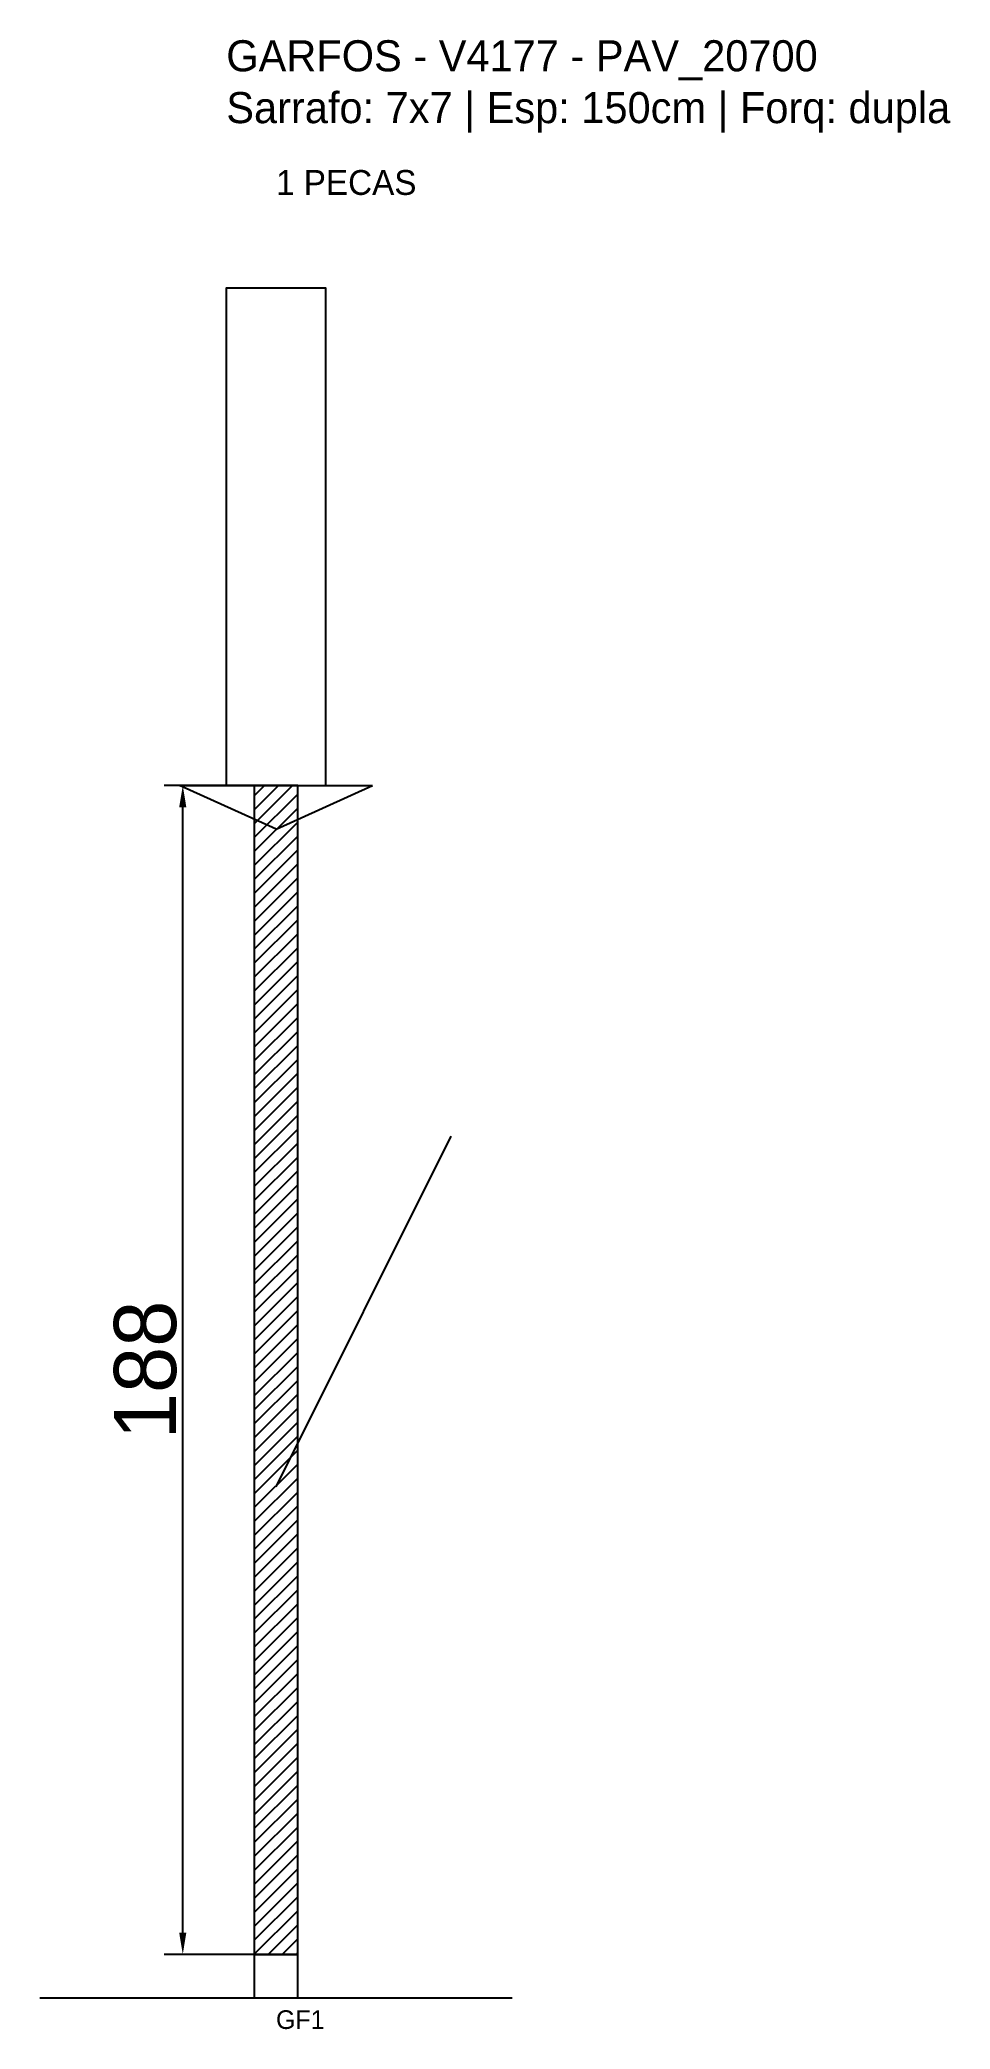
# Model space of a CAD drawing. Header units: metres. Extents: x -30 to 116, y -12 to 308.
import ezdxf

# ---------------------------------------------------------------- set-up
doc = ezdxf.new("R2010")
doc.units = ezdxf.units.M
for name, color, linetype in [('BARRA_ANCORAGEM', 1, 'Continuous'), ('COTA', 241, 'Continuous'), ('GARFOS OK', 3, 'Continuous'), ('NOME DA VIGA', 6, 'Continuous'), ('SARR_7x7', 40, 'Continuous'), ('VIGAS', 3, 'Continuous')]:
    doc.layers.add(name, color=color, linetype=linetype)
doc.dimstyles.new('EZ DXF', dxfattribs={"dimtxt": 10, "dimasz": 3.5, "dimexe": 3, "dimexo": 1.5, "dimgap": 1, "dimtad": 1, "dimdec": 1, "dimdsep": 46, "dimcen": 2.5, "dimazin": 3, "dimtfac": 1, "dimtmove": 0, "dimatfit": 3})

msp = doc.modelspace()

# ---------------------------------------------------------------- hatches: boundary and pattern name
at = {"layer": 'COTA'}
h = msp.add_hatch(dxfattribs=at)
h.set_pattern_fill('ANSI31', scale=0.5)
h.paths.add_polyline_path([(4.5, 0), (11.5, 0), (11.5, 188), (4.5, 188)])

# ---------------------------------------------------------------- linework, layer by layer
at = {"layer": 'BARRA_ANCORAGEM'}
msp.add_line((8, 75.2), (36.2, 131.6), dxfattribs=at)
at = {"layer": 'GARFOS OK'}
for p, q in [((8, 181), (-7.5, 188)), ((-7.5, 188), (23.5, 188)), ((8, 181), (23.5, 188))]:
    msp.add_line(p, q, dxfattribs=at)
at = {"layer": 'GARFOS OK', "linetype": 'CONTINUOUS'}
msp.add_line((-30, -7), (46, -7), dxfattribs=at)
at = {"layer": 'GARFOS OK'}
msp.add_lwpolyline([(4.5, 0), (11.5, 0), (11.5, 188), (4.5, 188), (4.5, 0)], dxfattribs=at)
at = {"layer": 'SARR_7x7'}
msp.add_lwpolyline([(4.5, -7), (11.5, -7), (11.5, 0), (4.5, 0), (4.5, -7)], dxfattribs=at)
at = {"layer": 'VIGAS'}
msp.add_lwpolyline([(0, 188), (16, 188), (16, 268), (0, 268), (0, 188)], dxfattribs=at)

# ---------------------------------------------------------------- texts
at = {"layer": 'NOME DA VIGA'}
for s, height, p in [('1 PECAS', 4, (8, 283)), ('GF1', 3, (8, -12))]:
    msp.add_text(s, height=height, dxfattribs=at).set_placement(p)
at = {"layer": 'NOME DA VIGA', "insert": (0, 293), "char_height": 5, "attachment_point": 7}
msp.add_mtext('GARFOS - V4177 - PAV_20700\\PSarrafo: 7x7 | Esp: 150cm | Forq: dupla', dxfattribs=at)

# ---------------------------------------------------------------- dimensions: what is measured, and where the dimension line sits
at = {"layer": 'COTA'}
msp.add_linear_dim(base=(-7, 0), p1=(8, 0), p2=(8, 188), angle=90, dimstyle='EZ DXF', dxfattribs=at).render()

doc.saveas('drawing.dxf')
